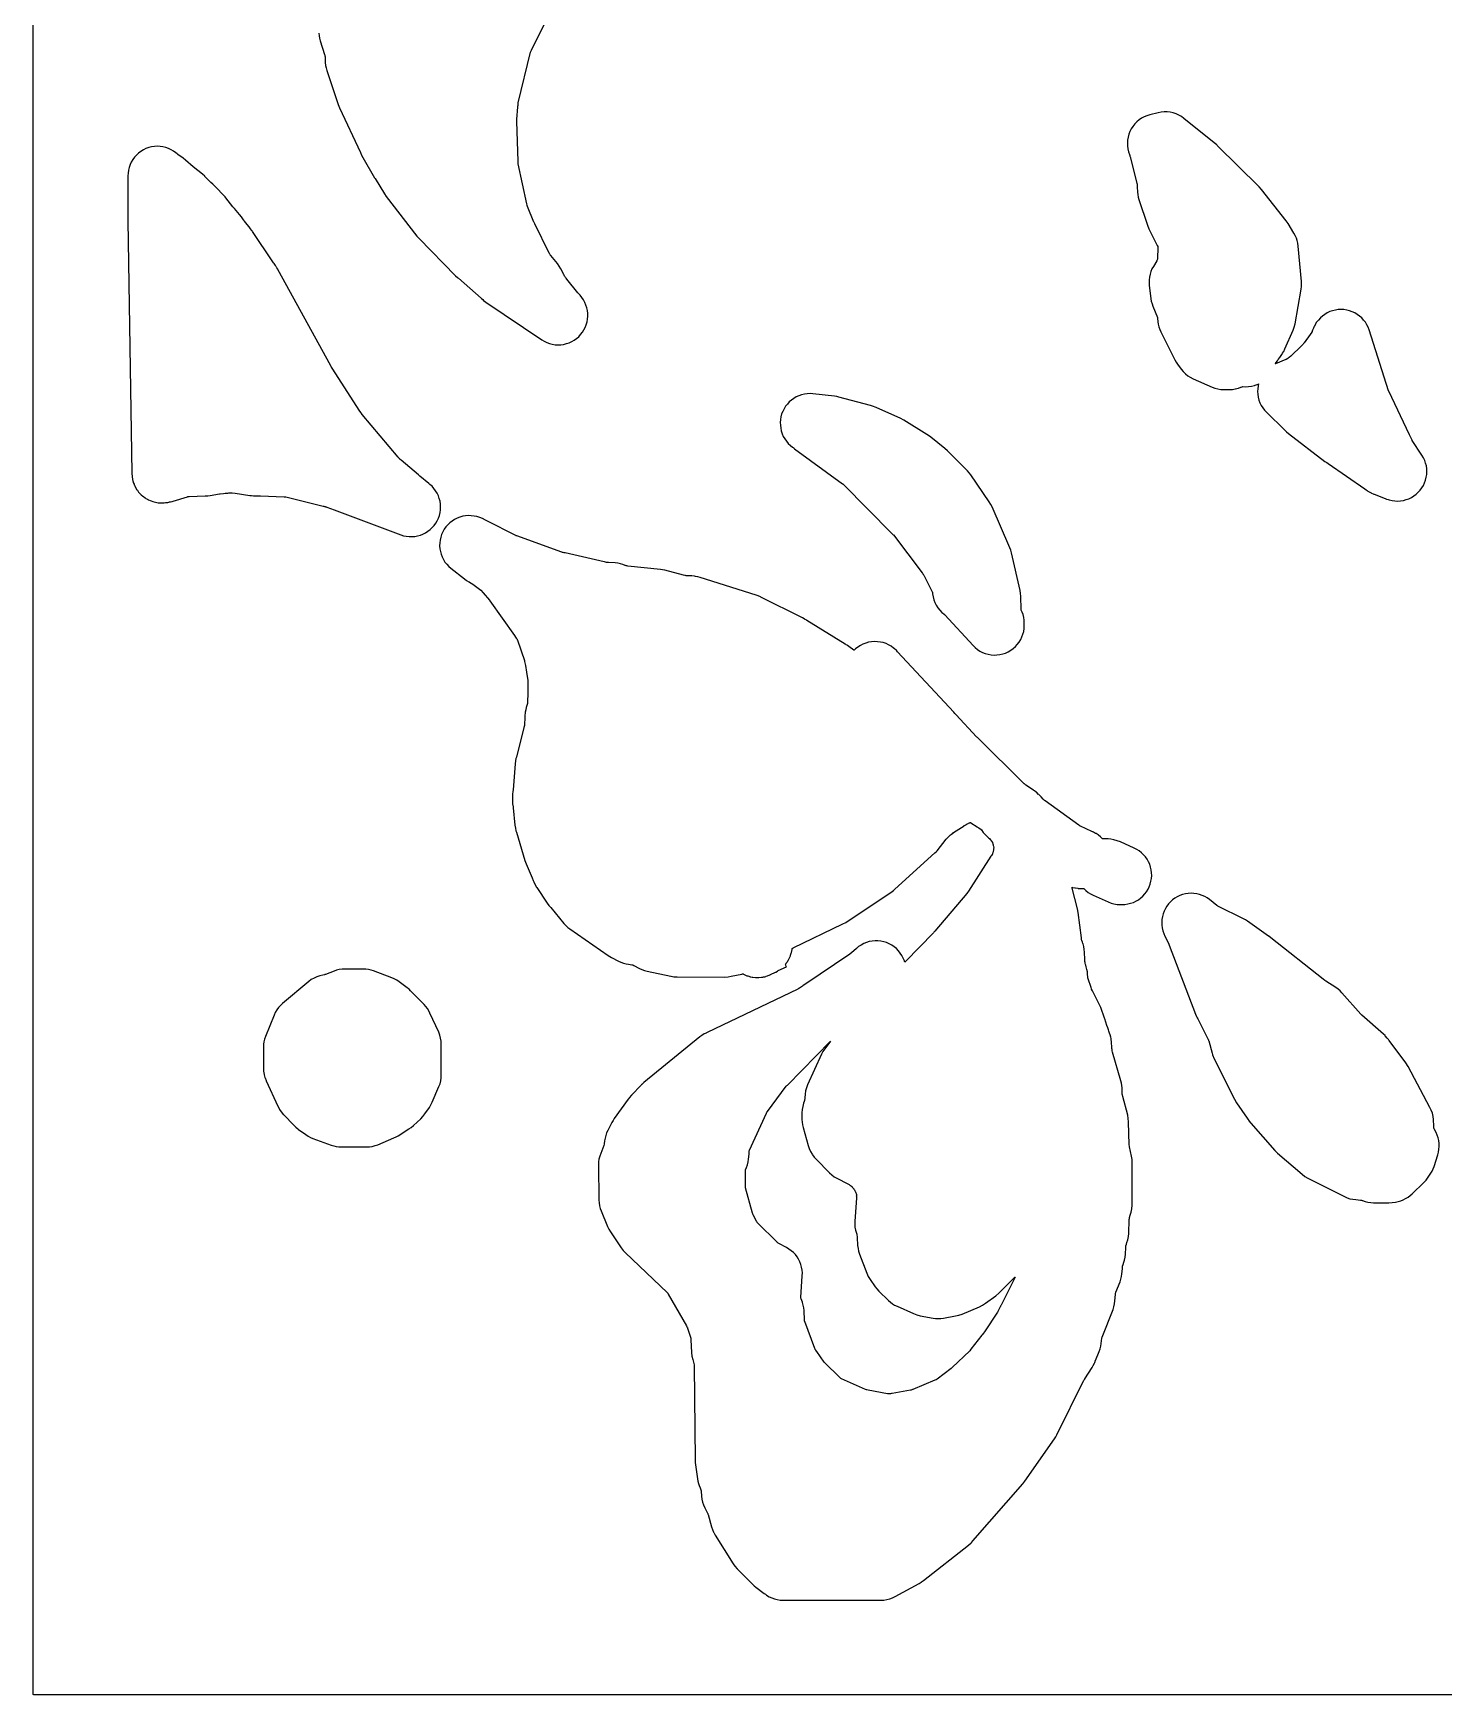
# Model space of a CAD drawing. Header units: millimetres. Extents: x 0 to 300, y 0 to 300.
# Drawn here: x 0 to 119.4, y 0 to 140.6 of the extents above; entities that cross this region are included whole.
import ezdxf

# ---------------------------------------------------------------- set-up
doc = ezdxf.new("R2010")
doc.units = ezdxf.units.MM
doc.layers.add('CUT', color=7, linetype='CONTINUOUS')

msp = doc.modelspace()

# ---------------------------------------------------------------- linework, layer by layer
at = {"layer": 'CUT'}
for points in [[(299.94, 299.95), (299.94, 0.05), (299.94, 0.02), (299.94, 0.01), (299.93, 0), (299.92, 0), (299.89, 0), (0.05, 0), (0.02, 0), (0.01, 0), (0.01, 0.01), (0, 0.01), (0, 0.02), (0, 0.05), (0, 299.95)], [(24.18, 140.62), (24.2, 140.4), (24.23, 140.19), (24.29, 139.98), (24.65, 138.81), (24.65, 138.8), (24.67, 138.74), (24.68, 138.71), (24.68, 138.67), (24.69, 138.63), (24.71, 138.12), (24.73, 137.89), (24.78, 137.67), (24.84, 137.45), (25.8, 134.58), (25.91, 134.31), (27.68, 130.53), (27.68, 130.52), (27.77, 130.3), (27.88, 130.09), (28.89, 128.36), (28.92, 128.31), (29.72, 127.01), (29.87, 126.79), (32.46, 123.45), (32.66, 123.23), (35.74, 120.09), (35.89, 119.94), (35.94, 119.91), (35.98, 119.88), (37.91, 118.18), (37.93, 118.16), (38.03, 118.07), (38.11, 118), (38.3, 117.86), (43.03, 114.67), (43.24, 114.54), (43.46, 114.44), (43.68, 114.35), (43.92, 114.29), (44.16, 114.25), (44.4, 114.24), (44.64, 114.25), (44.88, 114.28), (45.12, 114.34), (45.35, 114.41), (45.57, 114.51), (45.78, 114.63), (45.97, 114.77), (46.16, 114.93), (46.32, 115.11), (46.47, 115.3), (46.6, 115.5), (46.71, 115.72), (46.8, 115.94), (46.87, 116.18), (46.91, 116.42), (46.93, 116.66), (46.92, 116.9), (46.9, 117.14), (46.85, 117.38), (46.77, 117.61), (46.68, 117.83), (46.56, 118.04), (46.43, 118.24), (46.27, 118.43), (46.16, 118.55), (46.14, 118.58), (46.09, 118.63), (45.15, 119.81), (45.1, 119.88), (45.04, 119.95), (45, 119.99), (45, 120), (44.95, 120.05), (44.95, 120.06), (44.92, 120.13), (44.89, 120.2), (44.65, 120.67), (44.51, 120.9), (44.35, 121.13), (43.79, 121.8), (43.78, 121.81), (43.77, 121.83), (43.75, 121.85), (43.72, 121.91), (43.7, 121.94), (43.69, 121.95), (43.68, 121.97), (43.66, 122), (42.43, 124.49), (42.38, 124.58), (42.36, 124.62), (41.83, 125.94), (41.8, 126.03), (41.8, 126.05), (41.8, 126.06), (41.77, 126.18), (41.03, 129.57), (41.02, 129.61), (41.02, 129.63), (41.02, 129.68), (41.02, 129.71), (41.02, 129.75), (40.92, 133.16), (40.92, 133.21), (40.92, 133.29), (40.92, 133.31), (41.01, 134.39), (41.01, 134.46), (41.02, 134.46), (41.02, 134.59), (41.02, 134.61), (41.02, 134.62), (41.04, 134.71), (42.07, 139), (42.15, 139.19), (44.01, 142.93)]]:
    msp.add_lwpolyline(points, dxfattribs=at)
for points in [[(95.16, 122.48), (95.13, 121.55), (95.13, 121.49), (95.13, 121.48), (95.1, 121.42), (95.07, 121.35), (94.78, 120.87), (94.66, 120.66), (94.57, 120.44), (94.5, 120.21), (94.45, 119.98), (94.43, 119.75), (94.42, 119.51), (94.44, 119.28), (94.58, 118.14), (94.61, 117.93), (94.67, 117.72), (94.73, 117.52), (95.12, 116.54), (95.12, 116.53), (95.13, 116.52), (95.13, 116.51), (95.13, 116.49), (95.16, 116.2), (95.2, 115.98), (95.25, 115.76), (95.32, 115.55), (95.41, 115.34), (96.6, 112.96), (96.71, 112.77), (96.83, 112.6), (97.14, 112.18), (97.3, 111.97), (97.49, 111.79), (97.69, 111.63), (97.91, 111.49), (98.15, 111.37), (99.75, 110.67), (99.99, 110.58), (100.24, 110.51), (100.49, 110.47), (100.75, 110.46), (101.22, 110.46), (101.24, 110.46), (101.47, 110.47), (101.48, 110.47), (101.49, 110.47), (101.71, 110.51), (101.73, 110.51), (101.95, 110.57), (101.97, 110.57), (101.98, 110.58), (102.18, 110.65), (102.2, 110.65), (102.3, 110.69), (102.34, 110.71), (102.35, 110.71), (102.36, 110.71), (102.6, 110.69), (102.84, 110.7), (103.09, 110.73), (103.33, 110.79), (103.41, 110.82), (103.56, 110.87), (103.64, 110.91), (103.68, 110.93), (103.65, 110.8), (103.64, 110.77), (103.61, 110.53), (103.6, 110.28), (103.62, 110.07), (103.62, 110.04), (103.66, 109.83), (103.66, 109.8), (103.72, 109.56), (103.8, 109.33), (103.91, 109.11), (104.04, 108.9), (104.19, 108.71), (104.35, 108.53), (105.91, 107.01), (105.99, 106.93), (106.05, 106.88), (106.22, 106.73), (109.3, 104.38), (109.47, 104.27), (109.58, 104.2), (112.69, 102.04), (112.79, 101.97), (112.87, 101.91), (112.9, 101.89), (112.91, 101.89), (112.93, 101.87), (113.16, 101.74), (113.21, 101.71), (113.25, 101.69), (113.39, 101.63), (113.44, 101.61), (113.45, 101.61), (113.46, 101.6), (114.41, 101.23), (114.51, 101.19), (114.64, 101.15), (114.74, 101.11), (114.98, 101.06), (115.22, 101.03), (115.46, 101.02), (115.7, 101.04), (115.94, 101.07), (116.17, 101.14), (116.4, 101.22), (116.62, 101.33), (116.83, 101.45), (117.02, 101.6), (117.2, 101.76), (117.36, 101.94), (117.5, 102.14), (117.63, 102.35), (117.73, 102.57), (117.81, 102.79), (117.87, 103.03), (117.91, 103.27), (117.92, 103.51), (117.91, 103.75), (117.88, 103.99), (117.82, 104.23), (117.74, 104.46), (117.64, 104.68), (117.51, 104.89), (116.69, 106.15), (116.67, 106.18), (116.64, 106.24), (116.5, 106.52), (116.48, 106.56), (116.48, 106.57), (116.45, 106.63), (114.71, 110.32), (114.71, 110.33), (114.7, 110.34), (114.69, 110.36), (113.04, 115.5), (112.95, 115.73), (112.85, 115.94), (112.72, 116.15), (112.57, 116.34), (112.41, 116.52), (112.23, 116.68), (112.03, 116.82), (111.82, 116.94), (111.6, 117.04), (111.38, 117.12), (111.14, 117.18), (110.9, 117.22), (110.66, 117.23), (110.42, 117.22), (110.18, 117.18), (109.95, 117.13), (109.72, 117.05), (109.5, 116.95), (109.29, 116.82), (109.1, 116.68), (108.92, 116.52), (108.75, 116.34), (108.6, 116.15), (108.48, 115.95), (108.46, 115.9), (108.45, 115.88), (108.44, 115.87), (108.43, 115.86), (108.38, 115.75), (108.37, 115.73), (108.33, 115.64), (108.28, 115.53), (108.26, 115.49), (108.23, 115.41), (108.22, 115.4), (108.21, 115.38), (108.13, 115.22), (108.1, 115.19), (108.06, 115.12), (107.54, 114.42), (107.49, 114.35), (107.45, 114.3), (107.41, 114.24), (107.32, 114.16), (106.42, 113.29), (106.28, 113.17), (106.2, 113.11), (106.13, 113.06), (106.12, 113.06), (106.11, 113.05), (106.01, 113.01), (106, 113), (105.13, 112.63), (105.09, 112.62), (105.11, 112.66), (105.12, 112.67), (105.17, 112.75), (105.28, 112.89), (105.35, 112.99), (105.47, 113.16), (105.66, 113.43), (105.67, 113.45), (105.72, 113.53), (105.8, 113.66), (105.81, 113.67), (105.92, 113.9), (106.6, 115.47), (106.71, 115.74), (106.77, 116.03), (107.28, 118.95), (107.31, 119.17), (107.32, 119.39), (107.31, 119.6), (107.04, 122.6), (107.01, 122.83), (106.96, 123.06), (106.88, 123.28), (106.79, 123.49), (106.68, 123.69), (106.18, 124.5), (106.01, 124.74), (103.92, 127.39), (103.73, 127.61), (103.71, 127.63), (103.7, 127.64), (100.22, 131.07), (100.19, 131.11), (100.14, 131.16), (99.93, 131.34), (97.36, 133.4), (97.16, 133.55), (96.93, 133.68), (96.7, 133.78), (96.46, 133.86), (96.21, 133.92), (95.95, 133.95), (95.7, 133.95), (95.44, 133.92), (95.19, 133.88), (94.47, 133.7), (94.23, 133.62), (94, 133.53), (93.78, 133.41), (93.57, 133.27), (93.38, 133.1), (93.21, 132.93), (93.05, 132.73), (92.91, 132.52), (92.8, 132.3), (92.71, 132.06), (92.64, 131.82), (92.6, 131.57), (92.58, 131.32), (92.59, 131.07), (92.62, 130.82), (92.68, 130.58), (92.76, 130.34), (92.77, 130.3), (92.78, 130.29), (92.79, 130.25), (92.8, 130.22), (92.82, 130.16), (93.37, 127.91), (93.4, 127.83), (93.4, 127.82), (93.4, 127.81), (93.4, 127.79), (93.4, 127.76), (93.41, 127.66), (93.41, 127.63), (93.41, 127.62), (93.44, 127.17), (93.46, 126.96), (93.5, 126.75), (93.56, 126.55), (94.29, 124.37), (94.41, 124.07), (95.1, 122.66), (95.15, 122.55), (95.15, 122.53), (95.16, 122.49)], [(8.47, 102.62), (8.47, 102.6), (8.53, 102.44), (8.55, 102.39), (8.56, 102.37), (8.65, 102.17), (8.78, 101.97), (8.81, 101.93), (8.92, 101.78), (9.09, 101.6), (9.14, 101.56), (9.27, 101.44), (9.33, 101.4), (9.46, 101.29), (9.54, 101.25), (9.67, 101.17), (9.76, 101.13), (9.89, 101.06), (9.99, 101.03), (10.11, 100.98), (10.35, 100.92), (10.58, 100.88), (10.83, 100.87), (10.97, 100.88), (11.07, 100.88), (11.18, 100.89), (11.3, 100.9), (11.32, 100.9), (11.4, 100.91), (11.47, 100.93), (11.54, 100.94), (11.56, 100.94), (11.57, 100.94), (11.58, 100.94), (11.62, 100.95), (11.73, 100.98), (11.77, 100.99), (11.83, 101.01), (11.84, 101.01), (13.04, 101.39), (13.06, 101.39), (13.08, 101.4), (13.09, 101.4), (13.11, 101.4), (13.2, 101.4), (14.54, 101.46), (14.55, 101.46), (14.62, 101.46), (14.76, 101.47), (14.97, 101.5), (15.77, 101.64), (15.79, 101.64), (15.8, 101.64), (15.82, 101.64), (16.11, 101.67), (16.24, 101.68), (16.48, 101.7), (16.54, 101.71), (16.59, 101.71), (16.64, 101.71), (16.68, 101.71), (16.83, 101.71), (17.1, 101.7), (18.33, 101.49), (18.48, 101.48), (18.64, 101.47), (18.69, 101.46), (18.7, 101.46), (18.85, 101.46), (19.2, 101.45), (19.24, 101.45), (21.22, 101.39), (21.25, 101.39), (21.29, 101.39), (21.3, 101.39), (21.36, 101.37), (21.38, 101.37), (24.54, 100.6), (24.6, 100.58), (24.64, 100.57), (24.67, 100.56), (24.68, 100.56), (24.69, 100.55), (24.73, 100.54), (24.74, 100.54), (24.76, 100.54), (24.78, 100.53), (24.83, 100.51), (25.46, 100.28), (31.1, 98.17), (31.33, 98.09), (31.56, 98.04), (31.8, 98.02), (32.05, 98.01), (32.29, 98.03), (32.52, 98.07), (32.76, 98.14), (32.98, 98.22), (33.2, 98.33), (33.4, 98.46), (33.59, 98.61), (33.77, 98.77), (33.93, 98.96), (34.07, 99.15), (34.19, 99.36), (34.29, 99.58), (34.37, 99.81), (34.43, 100.05), (34.46, 100.28), (34.47, 100.53), (34.46, 100.77), (34.42, 101.01), (34.36, 101.24), (34.28, 101.47), (34.18, 101.69), (34.05, 101.89), (33.91, 102.09), (33.75, 102.27), (33.57, 102.43), (33.48, 102.5), (32.71, 103.14), (32.61, 103.23), (31.13, 104.47), (31.12, 104.47), (31.06, 104.53), (31.04, 104.55), (31.03, 104.56), (31.01, 104.59), (30.97, 104.63), (30.94, 104.67), (30.89, 104.72), (27.84, 108.35), (27.77, 108.43), (27.75, 108.46), (27.74, 108.48), (27.72, 108.52), (27.66, 108.6), (27.64, 108.64), (25.29, 112.27), (25.24, 112.34), (25.22, 112.38), (25.17, 112.46), (20.69, 120.62), (20.69, 120.63), (20.62, 120.75), (20.58, 120.81), (20.57, 120.83), (20.5, 120.94), (20.38, 121.12), (20.36, 121.14), (20.34, 121.16), (20.33, 121.18), (20.27, 121.27), (18.56, 123.83), (18.52, 123.9), (18.5, 123.92), (18.37, 124.09), (18.37, 124.1), (17.87, 124.71), (17.83, 124.76), (17.81, 124.79), (17.81, 124.8), (17.8, 124.81), (17.62, 125.07), (17.46, 125.28), (17.02, 125.78), (16.95, 125.86), (16.9, 125.93), (16.3, 126.68), (16.23, 126.76), (16.2, 126.79), (16.18, 126.81), (16.12, 126.89), (16.1, 126.9), (16.09, 126.91), (16, 127.02), (15.58, 127.44), (15.45, 127.59), (15.21, 127.83), (15.04, 127.98), (14.53, 128.49), (14.52, 128.5), (14.32, 128.67), (13.53, 129.31), (12.88, 129.88), (12.69, 130.03), (12.23, 130.36), (12.22, 130.37), (12.2, 130.38), (12.19, 130.39), (12.18, 130.4), (12.08, 130.48), (11.88, 130.63), (11.67, 130.75), (11.45, 130.86), (11.22, 130.94), (10.98, 130.99), (10.74, 131.03), (10.5, 131.04), (10.25, 131.03), (10.01, 130.99), (9.77, 130.93), (9.54, 130.85), (9.32, 130.74), (9.11, 130.61), (8.92, 130.47), (8.74, 130.3), (8.57, 130.12), (8.43, 129.92), (8.3, 129.71), (8.2, 129.49), (8.12, 129.26), (8.06, 129.03), (8.06, 129.02), (8.02, 128.78), (8.02, 128.77), (8.01, 128.54), (8.01, 128.52), (8.01, 124.77), (8.01, 124.73), (8.35, 103.37), (8.35, 103.34), (8.35, 103.33), (8.37, 103.12), (8.37, 103.09), (8.4, 102.85), (8.44, 102.71), (8.45, 102.68)], [(76.1, 93.27), (76.1, 93.17), (76.14, 92.92), (76.21, 92.67), (76.3, 92.43), (76.41, 92.2), (76.55, 91.98), (76.71, 91.78), (76.89, 91.59), (76.98, 91.52), (77.04, 91.47), (77.05, 91.46), (77.06, 91.45), (77.09, 91.43), (77.1, 91.41), (77.13, 91.38), (79.53, 88.79), (79.7, 88.62), (79.9, 88.46), (80.11, 88.33), (80.33, 88.21), (80.56, 88.12), (80.8, 88.05), (81.05, 88.01), (81.3, 87.99), (81.55, 88), (81.79, 88.03), (82.04, 88.08), (82.27, 88.16), (82.5, 88.26), (82.72, 88.39), (82.92, 88.54), (83.11, 88.7), (83.27, 88.88), (83.43, 89.08), (83.56, 89.29), (83.66, 89.52), (83.75, 89.75), (83.81, 89.99), (83.85, 90.24), (83.86, 90.49), (83.86, 90.69), (83.85, 90.93), (83.81, 91.17), (83.76, 91.41), (83.68, 91.63), (83.61, 91.8), (83.61, 91.84), (83.56, 92.98), (83.54, 93.21), (83.5, 93.44), (82.77, 96.64), (82.71, 96.86), (82.63, 97.07), (81.14, 100.52), (81.03, 100.74), (80.9, 100.95), (79.33, 103.23), (79.2, 103.4), (79.05, 103.57), (77.39, 105.25), (77.38, 105.26), (77.37, 105.27), (77.15, 105.46), (75.94, 106.42), (75.85, 106.5), (75.61, 106.66), (73.67, 107.87), (73.35, 108.04), (71.37, 108.91), (71.33, 108.93), (71.25, 108.96), (71.1, 109.03), (70.86, 109.1), (68.18, 109.82), (67.99, 109.87), (67.8, 109.9), (65.98, 110.1), (65.74, 110.11), (65.5, 110.1), (65.26, 110.07), (65.02, 110.01), (64.79, 109.93), (64.57, 109.83), (64.36, 109.71), (64.16, 109.57), (63.97, 109.41), (63.81, 109.23), (63.66, 109.04), (63.53, 108.83), (63.42, 108.61), (63.33, 108.39), (63.27, 108.15), (63.23, 107.91), (63.21, 107.67), (63.22, 107.43), (63.25, 107.18), (63.3, 106.95), (63.38, 106.72), (63.47, 106.49), (63.59, 106.28), (63.73, 106.08), (63.89, 105.9), (64.07, 105.73), (64.26, 105.58), (64.3, 105.56), (64.33, 105.53), (64.35, 105.52), (64.37, 105.5), (64.43, 105.45), (68.48, 102.49), (68.49, 102.49), (68.49, 102.48), (68.5, 102.48), (68.52, 102.46), (68.54, 102.44), (72.69, 98.25), (72.74, 98.2), (72.77, 98.17), (72.78, 98.16), (75.22, 94.95), (75.24, 94.92), (75.27, 94.88), (75.31, 94.81), (75.35, 94.76), (76.07, 93.34), (76.09, 93.3), (76.1, 93.28)], [(77.25, 72.4), (77.34, 72.5), (77.47, 72.63), (77.49, 72.65), (77.5, 72.66), (77.61, 72.76), (77.7, 72.83), (77.76, 72.87), (77.77, 72.88), (77.78, 72.89), (77.8, 72.9), (77.87, 72.96), (78.76, 73.54), (78.78, 73.55), (78.86, 73.6), (78.91, 73.63), (78.92, 73.63), (78.93, 73.64), (79.03, 73.7), (79.1, 73.73), (79.12, 73.74), (79.13, 73.75), (79.23, 73.79), (79.25, 73.8), (79.26, 73.8), (79.28, 73.81), (79.3, 73.82), (79.33, 73.8), (79.86, 73.45), (79.9, 73.43), (80, 73.36), (80.21, 73.22), (80.22, 73.21), (80.23, 73.2), (80.24, 73.2), (80.24, 73.19), (80.39, 72.97), (80.57, 72.76), (80.77, 72.58), (80.82, 72.53), (80.93, 72.45), (80.93, 72.44), (80.94, 72.44), (81, 72.36), (81.07, 72.28), (81.07, 72.27), (81.09, 72.24), (81.16, 72.12), (81.16, 72.11), (81.17, 72.1), (81.19, 72.03), (81.21, 71.98), (81.22, 71.96), (81.22, 71.95), (81.22, 71.94), (81.24, 71.86), (81.25, 71.81), (81.27, 71.69), (81.26, 71.71), (81.27, 71.65), (81.26, 71.59), (81.26, 71.49), (81.25, 71.44), (81.23, 71.38), (81.2, 71.26), (81.18, 71.2), (81.16, 71.15), (81.14, 71.12), (81.08, 71.02), (81.05, 70.97), (81.04, 70.96), (79.14, 68.02), (79.05, 67.89), (78.99, 67.82), (76.3, 64.63), (76.29, 64.61), (76.24, 64.56), (76.22, 64.54), (76.18, 64.49), (73.8, 62.06), (73.77, 62.03), (73.74, 62.01), (73.72, 62.09), (73.71, 62.1), (73.62, 62.33), (73.51, 62.55), (73.37, 62.76), (73.22, 62.96), (73.05, 63.14), (72.86, 63.3), (72.65, 63.44), (72.43, 63.56), (72.2, 63.66), (71.97, 63.73), (71.72, 63.78), (71.48, 63.81), (71.23, 63.81), (70.98, 63.78), (70.74, 63.74), (70.5, 63.66), (70.27, 63.57), (70.05, 63.45), (69.84, 63.31), (69.65, 63.15), (69.24, 62.78), (69.13, 62.69), (69.11, 62.67), (65.29, 60.1), (65.15, 60.01), (65.13, 60), (65.08, 59.97), (64.83, 59.8), (64.82, 59.8), (64.77, 59.77), (64.76, 59.76), (64.69, 59.72), (57.04, 56.04), (56.98, 56.02), (56.93, 55.99), (56.77, 55.92), (56.58, 55.8), (56.4, 55.67), (51.68, 51.82), (51.49, 51.65), (51.48, 51.64), (51.43, 51.59), (50.62, 50.73), (50.61, 50.72), (50.57, 50.68), (50.48, 50.57), (50.35, 50.41), (49.16, 48.76), (49.06, 48.61), (48.97, 48.44), (48.62, 47.76), (48.52, 47.55), (48.45, 47.34), (48.39, 47.11), (48.35, 46.89), (48.32, 46.62), (48.32, 46.61), (48.32, 46.59), (48.29, 46.49), (48.29, 46.47), (48.02, 45.81), (47.93, 45.58), (47.87, 45.33), (47.84, 45.09), (47.83, 44.84), (47.87, 41.86), (47.88, 41.62), (47.92, 41.39), (47.98, 41.16), (48.06, 40.94), (48.6, 39.62), (48.71, 39.39), (48.84, 39.17), (49.75, 37.83), (49.91, 37.61), (50.09, 37.42), (53.66, 34.01), (53.67, 34), (53.69, 33.98), (53.7, 33.96), (53.73, 33.93), (53.74, 33.91), (55.29, 31.21), (55.31, 31.15), (55.34, 31.09), (55.35, 31.07), (55.36, 31.03), (55.63, 30.19), (55.63, 30.18), (55.64, 30.15), (55.65, 30.1), (55.65, 30.05), (55.7, 28.96), (55.73, 28.66), (55.8, 28.36), (55.9, 28.03), (55.94, 27.92), (55.94, 27.91), (55.94, 27.9), (55.94, 27.88), (55.94, 27.83), (56, 19.84), (56.01, 19.65), (56.03, 19.46), (56.25, 18.09), (56.29, 17.89), (56.35, 17.7), (56.42, 17.51), (56.45, 17.44), (56.53, 17.26), (56.53, 17.24), (56.55, 16.8), (56.58, 16.55), (56.64, 16.3), (56.72, 16.06), (56.82, 15.82), (57.06, 15.36), (57.06, 15.35), (57.08, 15.33), (57.08, 15.32), (57.08, 15.31), (57.09, 15.29), (57.1, 15.26), (57.39, 14.21), (57.47, 13.99), (57.56, 13.77), (57.58, 13.73), (57.7, 13.52), (59.22, 11.09), (59.38, 10.87), (59.56, 10.67), (60.85, 9.36), (60.99, 9.22), (61.14, 9.1), (61.86, 8.57), (61.95, 8.5), (62.06, 8.42), (62.27, 8.3), (62.49, 8.19), (62.72, 8.11), (62.96, 8.05), (63.2, 8.01), (63.45, 8), (71.73, 8), (71.98, 8.01), (72.23, 8.05), (72.48, 8.11), (72.72, 8.2), (72.94, 8.31), (74.96, 9.43), (75.14, 9.54), (75.17, 9.56), (75.32, 9.67), (79.14, 12.67), (79.37, 12.87), (79.39, 12.89), (79.41, 12.91), (79.52, 13.03), (83.74, 17.85), (83.91, 18.07), (86.43, 21.67), (86.53, 21.83), (86.62, 21.99), (88.91, 26.63), (88.95, 26.69), (88.97, 26.72), (88.97, 26.73), (89.6, 27.69), (89.7, 27.87), (89.8, 28.06), (89.82, 28.13), (89.85, 28.21), (89.87, 28.26), (89.88, 28.29), (90.2, 29.06), (90.28, 29.28), (90.34, 29.5), (90.37, 29.72), (90.43, 30.18), (90.43, 30.21), (90.43, 30.22), (90.44, 30.25), (90.45, 30.26), (91.37, 32.6), (91.45, 32.84), (91.5, 33.09), (91.53, 33.34), (91.57, 33.86), (91.58, 33.94), (91.59, 34), (91.6, 34.04), (91.61, 34.06), (91.96, 34.95), (92.03, 35.17), (92.09, 35.39), (92.12, 35.62), (92.16, 36.04), (92.16, 36.11), (92.17, 36.16), (92.17, 36.21), (92.17, 36.28), (92.17, 36.3), (92.17, 36.31), (92.19, 36.34), (92.25, 36.5), (92.26, 36.53), (92.34, 36.77), (92.39, 37.02), (92.42, 37.28), (92.45, 37.85), (92.45, 37.94), (92.45, 37.95), (92.46, 38.01), (92.47, 38.04), (92.48, 38.06), (92.5, 38.13), (92.55, 38.26), (92.62, 38.51), (92.68, 38.77), (92.7, 39.04), (92.74, 40.21), (92.75, 40.3), (92.75, 40.34), (92.76, 40.38), (92.76, 40.39), (92.76, 40.4), (92.83, 40.58), (92.91, 40.85), (92.96, 41.13), (92.98, 41.42), (93, 45.01), (92.99, 45.29), (92.94, 45.57), (92.76, 46.36), (92.75, 46.44), (92.74, 46.53), (92.74, 46.54), (92.69, 48.48), (92.66, 48.78), (92.61, 49.06), (92.19, 50.64), (92.16, 50.76), (92.16, 50.77), (92.16, 50.78), (92.15, 50.8), (92.15, 50.84), (92.15, 50.86), (92.14, 50.89), (92.13, 51.35), (92.11, 51.56), (92.08, 51.76), (92.03, 51.96), (91.33, 54.38), (91.33, 54.39), (91.3, 54.48), (91.29, 54.5), (91.29, 54.51), (91.29, 54.52), (91.29, 54.54), (91.29, 54.57), (91.29, 54.62), (91.28, 54.69), (91.28, 54.74), (91.24, 55.25), (91.22, 55.45), (91.2, 55.54), (91.18, 55.65), (91.12, 55.84), (91.12, 55.85), (91.07, 55.99), (91.01, 56.16), (90.98, 56.26), (90.92, 56.44), (90.85, 56.64), (90.76, 56.92), (90.67, 57.2), (90.65, 57.25), (90.64, 57.27), (90.61, 57.35), (90.59, 57.42), (90.4, 57.99), (90.33, 58.16), (90.26, 58.33), (89.62, 59.58), (89.56, 59.71), (89.55, 59.74), (89.51, 59.84), (89.26, 60.58), (89.24, 60.66), (89.23, 60.71), (89.23, 60.76), (89.22, 60.96), (89.2, 61.18), (89.16, 61.39), (89.11, 61.61), (89.06, 61.75), (89.04, 61.81), (89.02, 61.91), (89.01, 61.93), (89, 61.96), (89, 61.97), (88.99, 62.04), (88.99, 62.11), (88.98, 62.21), (88.96, 62.84), (88.94, 63.08), (88.9, 63.33), (88.83, 63.56), (88.82, 63.59), (88.79, 63.68), (88.73, 63.83), (88.71, 63.9), (88.71, 63.91), (88.7, 63.95), (88.7, 63.98), (88.69, 64.05), (88.41, 66.21), (88.36, 66.51), (87.92, 68.25), (87.91, 68.33), (87.91, 68.34), (87.95, 68.33), (87.97, 68.33), (88.15, 68.29), (88.16, 68.29), (88.19, 68.28), (88.39, 68.25), (88.43, 68.24), (88.68, 68.23), (88.89, 68.24), (88.9, 68.24), (88.91, 68.22), (89.08, 68.05), (89.27, 67.9), (89.47, 67.77), (89.69, 67.66), (90.95, 67.09), (91.2, 67), (91.45, 66.93), (91.71, 66.88), (91.98, 66.87), (92.14, 66.87), (92.38, 66.88), (92.62, 66.92), (92.86, 66.98), (93.09, 67.06), (93.31, 67.16), (93.52, 67.28), (93.71, 67.43), (93.89, 67.59), (94.06, 67.77), (94.2, 67.96), (94.33, 68.17), (94.44, 68.38), (94.52, 68.61), (94.58, 68.85), (94.62, 69.09), (94.64, 69.33), (94.63, 69.57), (94.6, 69.81), (94.55, 70.05), (94.47, 70.28), (94.37, 70.5), (94.25, 70.71), (94.11, 70.91), (93.95, 71.09), (93.78, 71.26), (93.58, 71.41), (93.38, 71.54), (93.16, 71.65), (92, 72.17), (91.73, 72.27), (91.45, 72.35), (91.19, 72.4), (90.95, 72.43), (90.71, 72.44), (90.49, 72.43), (90.48, 72.44), (90.34, 72.58), (90.3, 72.61), (90.15, 72.74), (90.12, 72.76), (89.94, 72.88), (89.91, 72.89), (89.88, 72.9), (89.72, 72.99), (89.71, 72.99), (89.7, 73), (89.68, 73.01), (89.66, 73.02), (89.58, 73.06), (88.61, 73.51), (88.59, 73.52), (88.57, 73.53), (88.54, 73.55), (88.53, 73.56), (88.47, 73.6), (85.63, 75.64), (85.61, 75.66), (85.59, 75.68), (85.55, 75.71), (85.46, 75.79), (85.46, 75.8), (85.29, 75.98), (85.1, 76.18), (85.07, 76.2), (84.9, 76.37), (84.87, 76.39), (84.72, 76.5), (84.68, 76.53), (84.64, 76.56), (83.98, 76.99), (83.94, 77.03), (83.92, 77.04), (83.87, 77.09), (83.86, 77.1), (79.89, 81), (79.84, 81.05), (79.82, 81.07), (78.1, 82.92), (78.09, 82.93), (78.08, 82.95), (77.99, 83.05), (77.9, 83.15), (73.14, 88.27), (73.08, 88.34), (73.06, 88.36), (72.85, 88.54), (72.8, 88.58), (72.6, 88.73), (72.38, 88.85), (72.16, 88.96), (71.92, 89.04), (71.68, 89.09), (71.43, 89.12), (71.18, 89.13), (70.93, 89.11), (70.69, 89.07), (70.44, 89), (70.21, 88.91), (69.99, 88.8), (69.78, 88.66), (69.59, 88.5), (69.47, 88.4), (69.46, 88.39), (69.45, 88.39), (69.43, 88.4), (69.02, 88.71), (68.9, 88.8), (68.87, 88.82), (68.8, 88.86), (68.72, 88.91), (68.71, 88.92), (65.46, 90.92), (65.4, 90.96), (65.33, 91), (65.31, 91.01), (65.29, 91.02), (65.27, 91.03), (65.24, 91.05), (65.23, 91.05), (65.1, 91.13), (61.57, 92.89), (61.53, 92.91), (61.35, 92.99), (61.17, 93.05), (56.44, 94.55), (56.24, 94.61), (56.03, 94.64), (55.96, 94.65), (55.73, 94.68), (55.32, 94.7), (55.25, 94.7), (55.19, 94.71), (55.15, 94.72), (55.03, 94.75), (53.44, 95.16), (53.26, 95.2), (53.08, 95.23), (50.32, 95.52), (50.24, 95.53), (50.23, 95.53), (50.22, 95.53), (50.2, 95.54), (50.16, 95.55), (50.11, 95.57), (50.09, 95.58), (49.89, 95.66), (49.68, 95.71), (49.46, 95.76), (49.24, 95.78), (48.68, 95.81), (48.57, 95.81), (48.51, 95.83), (48.35, 95.87), (48.3, 95.88), (45, 96.64), (44.93, 96.65), (44.85, 96.67), (44.82, 96.67), (44.8, 96.68), (44.79, 96.68), (44.74, 96.7), (40.93, 98.07), (40.92, 98.07), (40.89, 98.08), (40.87, 98.09), (40.84, 98.11), (38.37, 99.35), (38.27, 99.4), (38.01, 99.53), (37.78, 99.62), (37.55, 99.7), (37.31, 99.75), (37.07, 99.78), (36.83, 99.79), (36.58, 99.77), (36.34, 99.73), (36.1, 99.66), (35.88, 99.58), (35.66, 99.47), (35.45, 99.33), (35.26, 99.18), (35.08, 99.02), (34.92, 98.83), (34.78, 98.63), (34.66, 98.42), (34.56, 98.19), (34.48, 97.96), (34.43, 97.72), (34.4, 97.48), (34.39, 97.24), (34.41, 96.99), (34.45, 96.75), (34.51, 96.52), (34.6, 96.29), (34.71, 96.07), (34.84, 95.86), (34.99, 95.67), (35.16, 95.49), (35.34, 95.33), (36.48, 94.43), (36.67, 94.29), (36.86, 94.18), (36.88, 94.17), (36.91, 94.15), (37.2, 93.99), (37.87, 93.48), (38.08, 93.24), (38.6, 92.63), (38.63, 92.59), (38.64, 92.57), (40.72, 89.63), (40.82, 89.49), (40.86, 89.43), (40.87, 89.42), (40.9, 89.38), (40.91, 89.36), (40.94, 89.33), (40.94, 89.32), (40.95, 89.29), (40.96, 89.27), (40.97, 89.25), (41.56, 87.53), (41.56, 87.52), (41.57, 87.5), (41.58, 87.45), (41.64, 87.1), (41.73, 86.55), (41.85, 85.82), (41.86, 85.76), (41.86, 85.73), (41.86, 85.72), (41.86, 84.87), (41.83, 83.89), (41.83, 83.88), (41.72, 83.56), (41.67, 83.35), (41.63, 83.15), (41.62, 83.04), (41.61, 82.94), (41.61, 82.93), (41.61, 82.92), (41.61, 82.9), (41.61, 82.88), (41.6, 82.83), (41.59, 82.55), (41.59, 82.53), (41.58, 82.26), (41.57, 82.15), (41.57, 82.13), (41.57, 82.06), (41.56, 82.01), (41.55, 81.97), (41.55, 81.95), (41.52, 81.85), (40.88, 79.36), (40.88, 79.34), (40.86, 79.29), (40.85, 79.23), (40.8, 79.04), (40.77, 78.79), (40.6, 76.58), (40.57, 76.44), (40.55, 76.22), (40.54, 76.01), (40.55, 75.87), (40.55, 75.83), (40.55, 75.79), (40.54, 75.68), (40.54, 75.66), (40.55, 75.39), (40.6, 75.13), (40.62, 75.06), (40.62, 75.05), (40.76, 73.58), (40.8, 73.34), (40.85, 73.11), (40.89, 72.99), (41.6, 70.59), (41.7, 70.32), (41.7, 70.31), (42.21, 69.13), (42.31, 68.9), (42.35, 68.8), (42.37, 68.75), (42.38, 68.73), (42.47, 68.54), (42.48, 68.53), (42.59, 68.34), (42.6, 68.33), (43.49, 67), (43.64, 66.8), (43.66, 66.78), (43.69, 66.74), (43.8, 66.62), (44.91, 65.27), (45.07, 65.1), (45.23, 64.94), (45.41, 64.81), (48.66, 62.55), (48.94, 62.38), (49.52, 62.08), (49.73, 61.99), (49.94, 61.91), (50.16, 61.85), (50.38, 61.82), (50.66, 61.78), (50.68, 61.78), (50.69, 61.78), (50.74, 61.76), (50.82, 61.72), (51.31, 61.47), (51.51, 61.38), (51.72, 61.3), (51.94, 61.24), (53.96, 60.81), (53.97, 60.81), (54.21, 60.77), (54.22, 60.77), (54.47, 60.76), (54.48, 60.76), (58.52, 60.74), (58.79, 60.75), (59.05, 60.8), (59.96, 60.99), (60.01, 61), (60.04, 61), (60.06, 61), (60.07, 61), (60.08, 61), (60.09, 60.99), (60.16, 60.95), (60.39, 60.85), (60.4, 60.85), (60.47, 60.83), (60.63, 60.78), (60.64, 60.77), (60.83, 60.73), (60.88, 60.72), (60.89, 60.72), (61.13, 60.69), (61.14, 60.69), (61.38, 60.69), (61.4, 60.69), (61.63, 60.72), (61.65, 60.72), (61.73, 60.74), (61.79, 60.75), (61.8, 60.75), (61.81, 60.75), (61.88, 60.76), (61.9, 60.77), (61.98, 60.79), (62.01, 60.8), (62.02, 60.81), (62.03, 60.81), (62.12, 60.84), (62.14, 60.84), (62.32, 60.92), (62.35, 60.93), (62.36, 60.93), (62.38, 60.94), (62.8, 61.14), (62.83, 61.16), (62.98, 61.24), (63, 61.25), (63.01, 61.26), (63.04, 61.28), (63.73, 61.6), (63.72, 61.62), (63.68, 61.73), (63.65, 61.81), (63.69, 61.86), (63.72, 61.9), (63.72, 61.91), (63.73, 61.92), (63.75, 61.94), (63.79, 62), (63.86, 62.1), (63.87, 62.12), (63.89, 62.15), (63.97, 62.31), (64, 62.36), (64.05, 62.48), (64.07, 62.53), (64.08, 62.55), (64.08, 62.56), (64.08, 62.57), (64.09, 62.59), (64.14, 62.76), (64.16, 62.82), (64.21, 63.06), (64.22, 63.16), (64.29, 63.2), (68.51, 65.23), (68.75, 65.36), (72.69, 67.99), (72.78, 68.06), (72.79, 68.06), (72.92, 68.18), (76.3, 71.24), (76.39, 71.33), (76.48, 71.43)], [(103.03, 48.37), (105.05, 46.07), (105.3, 45.82), (107.36, 44.05), (107.6, 43.87), (107.86, 43.72), (110.95, 42.16), (111.18, 42.06), (111.42, 41.98), (111.66, 41.93), (111.91, 41.9), (112.3, 41.87), (112.31, 41.87), (112.36, 41.86), (112.37, 41.86), (112.39, 41.85), (112.44, 41.83), (112.48, 41.82), (112.71, 41.74), (112.94, 41.69), (113.17, 41.65), (113.41, 41.64), (114.72, 41.64), (115, 41.66), (115.27, 41.7), (115.49, 41.75), (115.71, 41.81), (115.93, 41.89), (116.13, 41.99), (116.33, 42.11), (116.51, 42.24), (116.68, 42.4), (117.67, 43.36), (117.86, 43.56), (118.03, 43.79), (118.25, 44.13), (118.36, 44.32), (118.45, 44.51), (118.53, 44.71), (118.85, 45.69), (118.91, 45.93), (118.95, 46.17), (118.97, 46.41), (118.96, 46.65), (118.93, 46.9), (118.88, 47.13), (118.8, 47.37), (118.71, 47.59), (118.55, 47.9), (118.52, 47.96), (118.52, 47.97), (118.51, 48), (118.51, 48.02), (118.51, 48.03), (118.51, 48.13), (118.48, 48.67), (118.45, 48.94), (118.39, 49.21), (118.3, 49.46), (118.18, 49.71), (116.33, 53.16), (116.14, 53.47), (114.74, 55.36), (114.72, 55.39), (114.67, 55.46), (114.57, 55.58), (114.41, 55.77), (114.39, 55.79), (114.26, 55.91), (112.43, 57.5), (112.39, 57.54), (112.37, 57.56), (112.33, 57.6), (110.74, 59.4), (110.58, 59.56), (110.41, 59.71), (110.23, 59.84), (109.38, 60.39), (109.34, 60.42), (109.3, 60.44), (109.15, 60.55), (104.73, 64.07), (104.56, 64.19), (104.53, 64.21), (102.76, 65.47), (102.59, 65.58), (102.42, 65.67), (100.25, 66.75), (100.2, 66.77), (100.19, 66.78), (100.17, 66.79), (100.16, 66.8), (99.54, 67.29), (99.34, 67.43), (99.13, 67.55), (98.92, 67.65), (98.69, 67.73), (98.45, 67.79), (98.21, 67.82), (97.97, 67.83), (97.73, 67.82), (97.49, 67.78), (97.26, 67.72), (97.03, 67.64), (96.81, 67.54), (96.61, 67.41), (96.41, 67.27), (96.23, 67.11), (96.07, 66.93), (95.92, 66.74), (95.8, 66.53), (95.69, 66.32), (95.61, 66.09), (95.55, 65.86), (95.51, 65.62), (95.49, 65.38), (95.5, 65.14), (95.53, 64.9), (95.58, 64.66), (95.66, 64.43), (95.75, 64.21), (96.03, 63.65), (96.09, 63.53), (96.11, 63.45), (98.35, 57.59), (98.44, 57.39), (98.49, 57.3), (98.5, 57.29), (98.55, 57.19), (99.39, 55.52), (99.42, 55.46), (99.43, 55.45), (99.44, 55.42), (99.46, 55.36), (99.47, 55.34), (99.75, 54.31), (99.79, 54.19), (99.8, 54.16), (99.93, 53.83), (101.65, 50.39), (101.83, 50.09), (102.73, 48.79), (102.78, 48.71), (102.85, 48.61), (102.87, 48.57)], [(25.86, 46.37), (26.08, 46.36), (28.19, 46.36), (28.44, 46.37), (28.68, 46.41), (28.92, 46.47), (29.16, 46.55), (30.52, 47.12), (30.7, 47.21), (30.88, 47.31), (31.79, 47.88), (31.98, 48.02), (32.17, 48.17), (32.79, 48.75), (32.97, 48.95), (33.14, 49.16), (33.52, 49.71), (33.65, 49.92), (33.76, 50.15), (34.33, 51.48), (34.42, 51.71), (34.48, 51.96), (34.52, 52.21), (34.53, 52.46), (34.53, 55.03), (34.52, 55.3), (34.47, 55.56), (34.4, 55.82), (34.31, 56.06), (33.57, 57.69), (33.47, 57.89), (33.35, 58.07), (33.22, 58.25), (33.07, 58.41), (31.93, 59.57), (31.8, 59.7), (31.65, 59.82), (30.96, 60.34), (30.77, 60.47), (30.55, 60.59), (30.33, 60.68), (28.8, 61.25), (28.59, 61.32), (28.37, 61.37), (28.15, 61.4), (27.93, 61.41), (26.36, 61.41), (26.13, 61.4), (25.9, 61.37), (25.67, 61.31), (25.45, 61.24), (24.74, 60.96), (24.68, 60.94), (24.67, 60.94), (24.65, 60.93), (24.51, 60.91), (24.25, 60.85), (24, 60.76), (23.76, 60.65), (23.53, 60.52), (23.32, 60.36), (21.1, 58.51), (20.92, 58.34), (20.75, 58.16), (20.61, 57.96), (20.48, 57.74), (20.38, 57.52), (19.66, 55.72), (19.58, 55.49), (19.52, 55.26), (19.49, 55.06), (19.49, 55.03), (19.49, 55.02), (19.48, 54.79), (19.48, 54.78), (19.48, 53.03), (19.49, 52.76), (19.54, 52.5), (19.55, 52.48), (19.55, 52.46), (19.55, 52.45), (19.61, 52.24), (19.62, 52.2), (19.71, 51.99), (19.72, 51.95), (20.7, 49.81), (20.83, 49.56), (20.85, 49.54), (20.98, 49.33), (21, 49.31), (21.16, 49.12), (21.18, 49.1), (22.07, 48.17), (22.22, 48.03), (22.38, 47.9), (22.42, 47.87), (22.46, 47.84), (23.07, 47.4), (23.26, 47.28), (23.46, 47.17), (23.67, 47.08), (25.22, 46.51), (25.43, 46.45), (25.64, 46.4)], [(60.58, 45.88), (60.58, 45.92), (60.58, 45.97), (60.58, 45.98), (60.58, 45.99), (60.59, 46.02), (60.59, 46.03), (60.62, 46.09), (62.05, 49.23), (62.06, 49.25), (62.07, 49.27), (62.07, 49.28), (62.1, 49.34), (62.11, 49.36), (62.12, 49.37), (63.71, 51.49), (63.74, 51.53), (63.75, 51.54), (63.77, 51.56), (63.81, 51.6), (67.45, 55.31), (66.97, 54.67), (66.82, 54.44), (66.69, 54.2), (65.53, 51.63), (65.43, 51.37), (65.36, 51.11), (65.32, 50.84), (65.29, 50.53), (65.29, 50.48), (65.28, 50.41), (65.27, 50.34), (65.26, 50.28), (65.24, 50.21), (65.19, 50.06), (65.11, 49.79), (65.07, 49.52), (65.05, 49.24), (65.05, 48.69), (65.06, 48.46), (65.09, 48.24), (65.14, 48.02), (65.57, 46.47), (65.66, 46.22), (65.77, 45.98), (65.9, 45.75), (65.94, 45.69), (66.08, 45.5), (66.24, 45.32), (67.38, 44.17), (67.58, 44), (67.78, 43.84), (68.01, 43.71), (68.94, 43.23), (69.03, 43.17), (69.1, 43.13), (69.11, 43.12), (69.15, 43.1), (69.24, 43.03), (69.25, 43.02), (69.29, 42.98), (69.33, 42.93), (69.38, 42.88), (69.43, 42.82), (69.43, 42.81), (69.45, 42.79), (69.48, 42.74), (69.53, 42.66), (69.54, 42.63), (69.54, 42.62), (69.57, 42.57), (69.61, 42.48), (69.61, 42.47), (69.63, 42.41), (69.65, 42.33), (69.65, 42.32), (69.67, 42.2), (69.66, 42.22), (69.67, 42.16), (69.66, 42.04), (69.66, 42.03), (69.52, 40.07), (69.51, 39.81), (69.53, 39.56), (69.58, 39.31), (69.65, 39.06), (69.68, 38.98), (69.68, 38.97), (69.68, 38.96), (69.69, 38.93), (69.71, 38.76), (69.72, 38.71), (69.76, 38.03), (69.79, 37.78), (69.84, 37.53), (69.92, 37.29), (70.53, 35.68), (70.66, 35.41), (70.82, 35.15), (71.25, 34.53), (71.39, 34.34), (71.55, 34.16), (72.36, 33.37), (72.53, 33.22), (72.71, 33.09), (72.89, 32.98), (73.09, 32.88), (74.48, 32.26), (74.76, 32.15), (75.05, 32.08), (76.14, 31.88), (76.36, 31.85), (76.58, 31.84), (76.8, 31.85), (77.02, 31.88), (78.05, 32.06), (78.33, 32.12), (78.59, 32.22), (80.06, 32.84), (80.33, 32.97), (80.58, 33.13), (81.44, 33.77), (81.7, 33.99), (82.96, 35.22), (83.06, 35.33), (83.08, 35.34), (82.02, 33.2), (81.9, 32.97), (81.88, 32.93), (81.86, 32.89), (81.82, 32.81), (81.8, 32.78), (81.66, 32.5), (81.66, 32.49), (81.65, 32.47), (81.64, 32.45), (81.63, 32.43), (81.59, 32.37), (80.49, 30.72), (80.4, 30.61), (80.37, 30.56), (80.33, 30.5), (80.31, 30.48), (80.29, 30.45), (80.27, 30.42), (79.35, 29.24), (79.24, 29.12), (77.77, 27.69), (77.71, 27.64), (77.7, 27.63), (77.66, 27.6), (76.48, 26.71), (76.47, 26.7), (76.46, 26.7), (76.43, 26.68), (76.42, 26.68), (76.4, 26.66), (76.38, 26.65), (76.3, 26.61), (74.44, 25.83), (74.41, 25.82), (74.35, 25.8), (74.29, 25.79), (74.24, 25.77), (72.67, 25.5), (72.61, 25.49), (72.53, 25.48), (72.45, 25.46), (72.44, 25.46), (72.43, 25.46), (72.32, 25.47), (72.29, 25.48), (72.28, 25.48), (70.66, 25.78), (70.54, 25.81), (70.53, 25.81), (70.52, 25.81), (70.43, 25.84), (68.38, 26.75), (68.34, 26.77), (68.32, 26.79), (68.3, 26.8), (68.29, 26.81), (68.22, 26.87), (66.98, 28.1), (66.96, 28.12), (66.94, 28.14), (66.93, 28.16), (66.31, 29.04), (66.3, 29.06), (66.27, 29.09), (66.23, 29.16), (66.2, 29.2), (66.17, 29.23), (66.17, 29.24), (66.15, 29.29), (65.29, 31.59), (65.28, 31.61), (65.27, 31.63), (65.26, 31.69), (65.26, 31.71), (65.22, 32.53), (65.2, 32.75), (65.15, 32.98), (65.09, 33.2), (65.08, 33.23), (64.98, 33.5), (64.95, 33.56), (64.95, 33.62), (65.07, 35.45), (65.08, 35.7), (65.06, 35.94), (65.02, 36.18), (64.96, 36.41), (64.87, 36.63), (64.76, 36.85), (64.63, 37.06), (64.49, 37.25), (64.32, 37.42), (64.14, 37.58), (63.94, 37.72), (63.74, 37.85), (63.1, 38.18), (63.04, 38.21), (63.03, 38.22), (63.02, 38.23), (63.01, 38.24), (63, 38.25), (62.99, 38.25), (62.99, 38.26), (61.27, 39.98), (61.26, 39.99), (61.24, 40.03), (60.93, 40.61), (60.9, 40.66), (60.89, 40.7), (60.88, 40.71), (60.86, 40.77), (60.27, 42.89), (60.26, 42.92), (60.26, 42.95), (60.26, 42.98), (60.26, 44.32), (60.26, 44.34), (60.26, 44.36), (60.28, 44.44), (60.3, 44.48), (60.36, 44.63), (60.44, 44.86), (60.49, 45.09), (60.53, 45.32), (60.57, 45.74), (60.57, 45.82)]]:
    msp.add_lwpolyline(points, close=True, dxfattribs=at)

doc.saveas('drawing.dxf')
